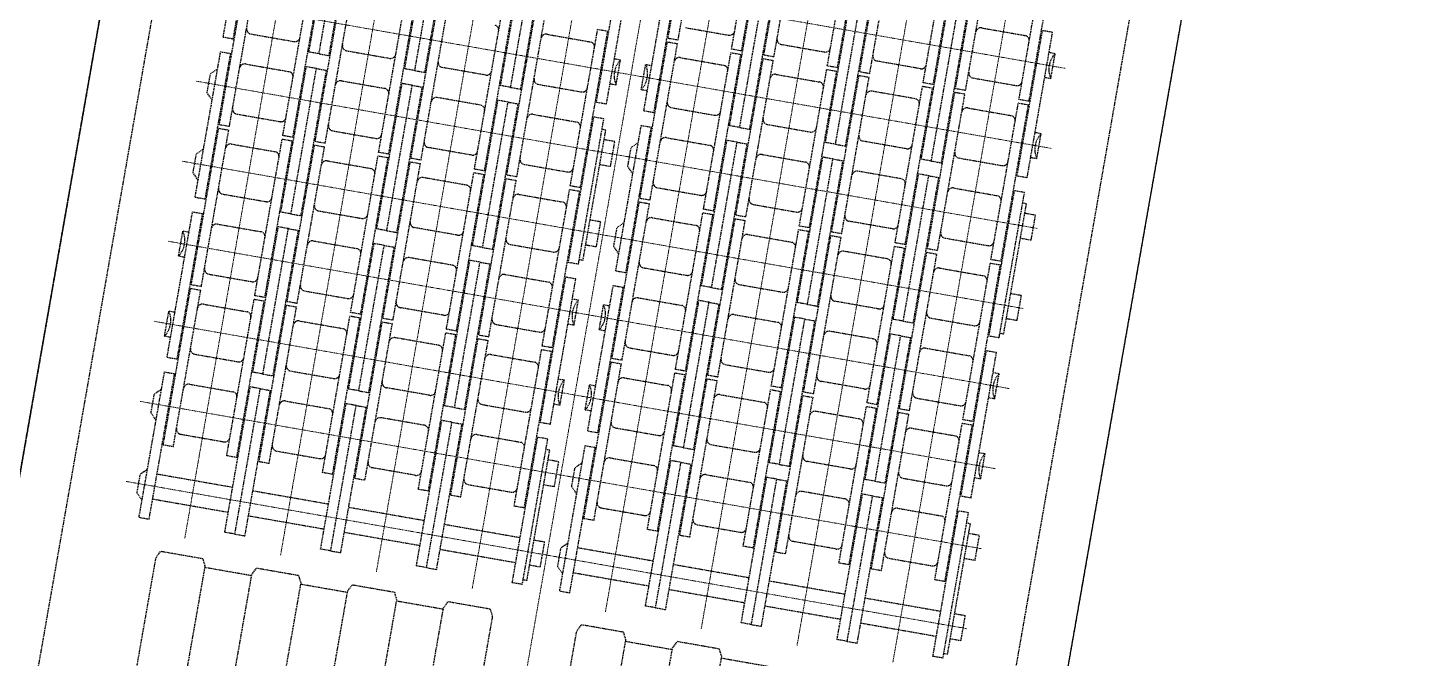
# Model space of a CAD drawing. Header units: feet. Extents: x -99009 to 3252343, y -11094690 to 9035152.
# Drawn here: x 2519629.4 to 2519954.4, y -1982892.4 to -1982744.6 of the extents above; entities that cross this region are included whole.
import ezdxf

# ---------------------------------------------------------------- set-up
doc = ezdxf.new("R2010")
doc.units = ezdxf.units.FT
doc.linetypes.add('HIDDEN', pattern=[0.375, 0.25, -0.125])
for name, color, linetype in [('1', 1, 'Continuous'), ('K-LINE', 7, 'Continuous'), ('栗本図面枠', 7, 'Continuous')]:
    doc.layers.add(name, color=color, linetype=linetype)

# ---------------------------------------------------------------- blocks, each defined once
blk = doc.blocks.new('K245828447ee21')
at = {"layer": '栗本図面枠', "color": 1, "linetype": 'HIDDEN', "lineweight": 25}
for p, q in [((3852.95, 124.9), (-230.37, 124.9)), ((3827.95, 124.9), (3453.99, 124.9)), ((3852.95, 112.9), (-230.37, 112.9)), ((3613.97, 99.1), (3608.01, 99.1)), ((3608.01, 99.1), (3608.01, 96.55)), ((3613.97, 99.1), (3613.97, 96.55)), ((3633.02, 99.1), (3627.06, 99.1)), ((3627.06, 96.55), (3627.06, 99.1)), ((3633.02, 96.55), (3633.02, 99.1)), ((3690.17, 99.1), (3684.21, 99.1)), ((3684.21, 99.1), (3684.21, 96.55)), ((3690.17, 99.1), (3690.17, 96.55)), ((3709.22, 99.1), (3703.26, 99.1)), ((3703.26, 96.55), (3703.26, 99.1)), ((3709.22, 96.55), (3709.22, 99.1)), ((3599.71, 95.65), (3565.11, 95.65)), ((3599.71, 95.65), (3565.11, 95.65)), ((3565.11, 95.65), (3565.11, 93.25)), ((3569.91, 97.1), (3569.91, 95.65)), ((3575.87, 97.1), (3569.91, 97.1)), ((3575.87, 97.1), (3575.87, 95.65)), ((3594.92, 97.1), (3588.96, 97.1)), ((3588.96, 97.1), (3588.96, 95.65)), ((3594.92, 97.1), (3594.92, 95.65)), ((3599.71, 95.65), (3599.71, 93.25)), ((3637.81, 95.65), (3603.21, 95.65)), ((3637.81, 95.65), (3603.21, 95.65)), ((3603.21, 95.65), (3603.21, 93.25)), ((3605.72, 96.55), (3605.72, 95.65)), ((3636.74, 96.55), (3605.72, 96.55)), ((3636.74, 96.55), (3636.74, 95.65)), ((3637.81, 95.65), (3637.81, 93.25)), ((3675.91, 95.65), (3641.31, 95.65)), ((3675.91, 95.65), (3641.31, 95.65)), ((3641.31, 95.65), (3641.31, 93.25)), ((3646.11, 97.1), (3646.11, 95.65)), ((3652.07, 97.1), (3646.11, 97.1)), ((3652.07, 97.1), (3652.07, 95.65)), ((3671.12, 97.1), (3665.16, 97.1)), ((3665.16, 97.1), (3665.16, 95.65)), ((3671.12, 97.1), (3671.12, 95.65)), ((3675.91, 95.65), (3675.91, 93.25)), ((3714.01, 95.65), (3679.41, 95.65)), ((3714.01, 95.65), (3679.41, 95.65)), ((3679.41, 95.65), (3679.41, 93.25)), ((3681.92, 96.55), (3681.92, 95.65)), ((3712.94, 96.55), (3681.92, 96.55)), ((3712.94, 96.55), (3712.94, 95.65)), ((3714.01, 95.65), (3714.01, 93.25)), ((3581.96, 93), (3544.76, 93)), ((3599.71, 93.25), (3565.11, 93.25)), ((3581.96, 93), (3581.96, 90.6)), ((3582.86, 93), (3582.86, 90.6)), ((3620.06, 93), (3582.86, 93)), ((3637.81, 93.25), (3603.21, 93.25)), ((3620.06, 93), (3620.06, 90.6)), ((3658.16, 93), (3620.96, 93)), ((3620.96, 93), (3620.96, 90.6)), ((3675.91, 93.25), (3641.31, 93.25)), ((3658.16, 93), (3658.16, 90.6)), ((3659.06, 93), (3659.06, 90.6)), ((3696.26, 93), (3659.06, 93)), ((3714.01, 93.25), (3679.41, 93.25)), ((3696.26, 93), (3696.26, 90.6)), ((3703.26, 75.25), (3703.26, 93.25)), ((3709.22, 75.25), (3709.22, 93.25)), ((3581.96, 90.6), (3544.76, 90.6)), ((3566.93, 79.1), (3566.93, 89.4)), ((3578.84, 79.1), (3578.84, 89.4)), ((3620.06, 90.6), (3582.86, 90.6)), ((3585.98, 79.1), (3585.98, 89.4)), ((3597.89, 79.1), (3597.89, 89.4)), ((3605.03, 79.1), (3605.03, 89.4)), ((3616.94, 79.1), (3616.94, 89.4)), ((3658.16, 90.6), (3620.96, 90.6)), ((3624.08, 79.1), (3624.08, 89.4)), ((3635.99, 79.1), (3635.99, 89.4)), ((3643.13, 79.1), (3643.13, 89.4)), ((3655.04, 79.1), (3655.04, 89.4)), ((3696.26, 90.6), (3659.06, 90.6)), ((3662.18, 79.1), (3662.18, 89.4)), ((3674.09, 79.1), (3674.09, 89.4)), ((3681.23, 79.1), (3681.23, 89.4)), ((3693.14, 79.1), (3693.14, 89.4)), ((3581.96, 77.9), (3544.76, 77.9)), ((3581.96, 75.5), (3544.76, 75.5)), ((3599.71, 75.25), (3565.11, 75.25)), ((3581.96, 75.5), (3581.96, 77.9)), ((3582.86, 75.5), (3582.86, 77.9)), ((3620.06, 77.9), (3582.86, 77.9)), ((3620.06, 75.5), (3582.86, 75.5)), ((3599.71, 72.85), (3599.71, 75.25)), ((3603.21, 72.85), (3603.21, 75.25)), ((3637.81, 75.25), (3603.21, 75.25)), ((3620.06, 75.5), (3620.06, 77.9)), ((3620.96, 75.5), (3620.96, 77.9)), ((3658.16, 77.9), (3620.96, 77.9)), ((3658.16, 75.5), (3620.96, 75.5)), ((3637.81, 72.85), (3637.81, 75.25)), ((3641.31, 72.85), (3641.31, 75.25)), ((3675.91, 75.25), (3641.31, 75.25)), ((3658.16, 75.5), (3658.16, 77.9)), ((3659.06, 75.5), (3659.06, 77.9)), ((3696.26, 77.9), (3659.06, 77.9)), ((3696.26, 75.5), (3659.06, 75.5)), ((3675.91, 72.85), (3675.91, 75.25)), ((3679.41, 72.85), (3679.41, 75.25)), ((3714.01, 75.25), (3679.41, 75.25)), ((3696.26, 75.5), (3696.26, 77.9)), ((3714.01, 72.85), (3714.01, 75.25)), ((3599.71, 72.85), (3565.11, 72.85)), ((3599.71, 72.85), (3599.71, 70.45)), ((3603.21, 72.85), (3603.21, 70.45)), ((3637.81, 72.85), (3603.21, 72.85)), ((3637.81, 72.85), (3637.81, 70.45)), ((3675.91, 72.85), (3641.31, 72.85)), ((3641.31, 72.85), (3641.31, 70.45)), ((3675.91, 72.85), (3675.91, 70.45)), ((3679.41, 72.85), (3679.41, 70.45)), ((3714.01, 72.85), (3679.41, 72.85)), ((3714.01, 72.85), (3714.01, 70.45)), ((3581.96, 70.2), (3544.76, 70.2)), ((3599.71, 70.45), (3565.11, 70.45)), ((3581.96, 70.2), (3581.96, 67.8)), ((3582.86, 70.2), (3582.86, 67.8)), ((3620.06, 70.2), (3582.86, 70.2)), ((3637.81, 70.45), (3603.21, 70.45)), ((3620.06, 70.2), (3620.06, 67.8)), ((3620.96, 70.2), (3620.96, 67.8)), ((3658.16, 70.2), (3620.96, 70.2)), ((3675.91, 70.45), (3641.31, 70.45)), ((3658.16, 70.2), (3658.16, 67.8)), ((3659.06, 70.2), (3659.06, 67.8)), ((3696.26, 70.2), (3659.06, 70.2)), ((3714.01, 70.45), (3679.41, 70.45)), ((3696.26, 70.2), (3696.26, 67.8)), ((3703.26, 70.45), (3703.26, 52.45)), ((3709.22, 70.45), (3709.22, 52.45)), ((3581.96, 67.8), (3544.76, 67.8)), ((3578.84, 66.6), (3578.84, 56.3)), ((3620.06, 67.8), (3582.86, 67.8)), ((3585.98, 66.6), (3585.98, 56.3)), ((3597.89, 66.6), (3597.89, 56.3)), ((3605.03, 66.6), (3605.03, 56.3)), ((3616.94, 66.6), (3616.94, 56.3)), ((3658.16, 67.8), (3620.96, 67.8)), ((3624.08, 66.6), (3624.08, 56.3)), ((3635.99, 66.6), (3635.99, 56.3)), ((3643.13, 66.6), (3643.13, 56.3)), ((3655.04, 66.6), (3655.04, 56.3)), ((3696.26, 67.8), (3659.06, 67.8)), ((3662.18, 66.6), (3662.18, 56.3)), ((3674.09, 66.6), (3674.09, 56.3)), ((3681.23, 66.6), (3681.23, 56.3)), ((3693.14, 66.6), (3693.14, 56.3)), ((3722.95, 44.5), (3722.95, 55.6)), ((3581.96, 55.1), (3544.76, 55.1)), ((3581.96, 52.7), (3544.76, 52.7)), ((3599.71, 52.45), (3565.11, 52.45)), ((3581.96, 52.7), (3581.96, 55.1)), ((3582.86, 52.7), (3582.86, 55.1)), ((3620.06, 55.1), (3582.86, 55.1)), ((3620.06, 52.7), (3582.86, 52.7)), ((3599.71, 50.05), (3599.71, 52.45)), ((3637.81, 52.45), (3603.21, 52.45)), ((3603.21, 50.05), (3603.21, 52.45)), ((3620.06, 52.7), (3620.06, 55.1)), ((3658.16, 55.1), (3620.96, 55.1)), ((3620.96, 52.7), (3620.96, 55.1)), ((3658.16, 52.7), (3620.96, 52.7)), ((3637.81, 50.05), (3637.81, 52.45)), ((3675.91, 52.45), (3641.31, 52.45)), ((3641.31, 50.05), (3641.31, 52.45)), ((3658.16, 52.7), (3658.16, 55.1)), ((3659.06, 52.7), (3659.06, 55.1)), ((3696.26, 55.1), (3659.06, 55.1)), ((3696.26, 52.7), (3659.06, 52.7)), ((3675.91, 50.05), (3675.91, 52.45)), ((3714.01, 52.45), (3679.41, 52.45)), ((3679.41, 50.05), (3679.41, 52.45)), ((3696.26, 52.7), (3696.26, 55.1)), ((3714.01, 50.05), (3714.01, 52.45)), ((3599.71, 50.05), (3565.11, 50.05)), ((3599.71, 50.05), (3565.11, 50.05)), ((3599.71, 50.05), (3599.71, 47.65)), ((3637.81, 50.05), (3603.21, 50.05)), ((3603.21, 50.05), (3603.21, 47.65)), ((3637.81, 50.05), (3603.21, 50.05)), ((3637.81, 50.05), (3637.81, 47.65)), ((3641.31, 50.05), (3641.31, 47.65)), ((3675.91, 50.05), (3641.31, 50.05)), ((3675.91, 50.05), (3641.31, 50.05)), ((3675.91, 50.05), (3675.91, 47.65)), ((3714.01, 50.05), (3679.41, 50.05)), ((3679.41, 50.05), (3679.41, 47.65)), ((3714.01, 50.05), (3679.41, 50.05)), ((3714.01, 50.05), (3714.01, 47.65)), ((3581.96, 47.4), (3544.76, 47.4)), ((3599.71, 47.65), (3565.11, 47.65)), ((3581.96, 47.4), (3581.96, 45)), ((3582.86, 47.4), (3582.86, 45)), ((3620.06, 47.4), (3582.86, 47.4)), ((3637.81, 47.65), (3603.21, 47.65)), ((3620.06, 47.4), (3620.06, 45)), ((3620.96, 47.4), (3620.96, 45)), ((3658.16, 47.4), (3620.96, 47.4)), ((3675.91, 47.65), (3641.31, 47.65)), ((3658.16, 47.4), (3658.16, 45)), ((3659.06, 47.4), (3659.06, 45)), ((3696.26, 47.4), (3659.06, 47.4)), ((3714.01, 47.65), (3679.41, 47.65)), ((3696.26, 47.4), (3696.26, 45)), ((3703.26, 29.65), (3703.26, 47.65)), ((3709.22, 29.65), (3709.22, 47.65)), ((3581.96, 45), (3544.76, 45)), ((3578.84, 33.5), (3578.84, 43.8)), ((3620.06, 45), (3582.86, 45)), ((3585.98, 33.5), (3585.98, 43.8)), ((3597.89, 33.5), (3597.89, 43.8)), ((3605.03, 33.5), (3605.03, 43.8)), ((3616.94, 33.5), (3616.94, 43.8)), ((3658.16, 45), (3620.96, 45)), ((3624.08, 33.5), (3624.08, 43.8)), ((3635.99, 33.5), (3635.99, 43.8)), ((3643.13, 33.5), (3643.13, 43.8)), ((3655.04, 33.5), (3655.04, 43.8)), ((3696.26, 45), (3659.06, 45)), ((3662.18, 33.5), (3662.18, 43.8)), ((3674.09, 33.5), (3674.09, 43.8)), ((3681.23, 33.5), (3681.23, 43.8)), ((3693.14, 33.5), (3693.14, 43.8)), ((3722.61, 44.5), (3720.95, 43.67)), ((3722.61, 44.5), (3720.95, 43.67)), ((3720.95, 43.67), (3720.95, 33.63)), ((3833.3, 44.5), (3722.61, 44.5)), ((3722.61, 32.8), (3720.95, 33.63)), ((3722.61, 32.8), (3720.95, 33.63)), ((3833.3, 32.8), (3722.61, 32.8)), ((3722.95, 21.7), (3722.95, 32.8)), ((3581.96, 32.3), (3544.76, 32.3)), ((3581.96, 29.9), (3544.76, 29.9)), ((3599.71, 29.65), (3565.11, 29.65)), ((3581.96, 29.9), (3581.96, 32.3)), ((3582.86, 29.9), (3582.86, 32.3)), ((3620.06, 32.3), (3582.86, 32.3)), ((3620.06, 29.9), (3582.86, 29.9)), ((3599.71, 27.25), (3599.71, 29.65)), ((3637.81, 29.65), (3603.21, 29.65)), ((3603.21, 27.25), (3603.21, 29.65)), ((3620.06, 29.9), (3620.06, 32.3)), ((3658.16, 32.3), (3620.96, 32.3)), ((3620.96, 29.9), (3620.96, 32.3)), ((3658.16, 29.9), (3620.96, 29.9)), ((3637.81, 27.25), (3637.81, 29.65)), ((3675.91, 29.65), (3641.31, 29.65)), ((3641.31, 27.25), (3641.31, 29.65)), ((3658.16, 29.9), (3658.16, 32.3)), ((3659.06, 29.9), (3659.06, 32.3)), ((3696.26, 32.3), (3659.06, 32.3)), ((3696.26, 29.9), (3659.06, 29.9)), ((3675.91, 27.25), (3675.91, 29.65)), ((3714.01, 29.65), (3679.41, 29.65)), ((3679.41, 27.25), (3679.41, 29.65)), ((3696.26, 29.9), (3696.26, 32.3)), ((3714.01, 27.25), (3714.01, 29.65)), ((3599.71, 27.25), (3565.11, 27.25)), ((3599.71, 27.25), (3599.71, 24.85)), ((3637.81, 27.25), (3603.21, 27.25)), ((3603.21, 27.25), (3603.21, 24.85)), ((3637.81, 27.25), (3637.81, 24.85)), ((3675.91, 27.25), (3641.31, 27.25)), ((3641.31, 27.25), (3641.31, 24.85)), ((3675.91, 27.25), (3675.91, 24.85)), ((3714.01, 27.25), (3679.41, 27.25)), ((3679.41, 27.25), (3679.41, 24.85)), ((3714.01, 27.25), (3714.01, 24.85)), ((3581.96, 24.6), (3544.76, 24.6)), ((3599.71, 24.85), (3565.11, 24.85)), ((3581.96, 24.6), (3581.96, 22.2)), ((3582.86, 24.6), (3582.86, 22.2)), ((3620.06, 24.6), (3582.86, 24.6)), ((3637.81, 24.85), (3603.21, 24.85)), ((3620.06, 24.6), (3620.06, 22.2)), ((3620.96, 24.6), (3620.96, 22.2)), ((3658.16, 24.6), (3620.96, 24.6)), ((3675.91, 24.85), (3641.31, 24.85)), ((3658.16, 24.6), (3658.16, 22.2)), ((3659.06, 24.6), (3659.06, 22.2)), ((3696.26, 24.6), (3659.06, 24.6)), ((3714.01, 24.85), (3679.41, 24.85)), ((3696.26, 24.6), (3696.26, 22.2)), ((3703.26, 6.85), (3703.26, 24.85)), ((3709.22, 6.85), (3709.22, 24.85)), ((3581.96, 22.2), (3544.76, 22.2)), ((3578.84, 10.7), (3578.84, 21)), ((3620.06, 22.2), (3582.86, 22.2)), ((3585.98, 10.7), (3585.98, 21)), ((3597.89, 10.7), (3597.89, 21)), ((3605.03, 10.7), (3605.03, 21)), ((3616.94, 10.7), (3616.94, 21)), ((3658.16, 22.2), (3620.96, 22.2)), ((3624.08, 10.7), (3624.08, 21)), ((3635.99, 10.7), (3635.99, 21)), ((3643.13, 10.7), (3643.13, 21)), ((3655.04, 10.7), (3655.04, 21)), ((3696.26, 22.2), (3659.06, 22.2)), ((3662.18, 10.7), (3662.18, 21)), ((3674.09, 10.7), (3674.09, 21)), ((3681.23, 10.7), (3681.23, 21)), ((3693.14, 10.7), (3693.14, 21)), ((3722.61, 21.7), (3720.95, 20.87)), ((3722.61, 21.7), (3720.95, 20.87)), ((3720.95, 20.87), (3720.95, 10.83)), ((3833.3, 21.7), (3722.61, 21.7)), ((3722.61, 10), (3720.95, 10.83)), ((3722.61, 10), (3720.95, 10.83)), ((3833.3, 10), (3722.61, 10)), ((3581.96, 9.5), (3544.76, 9.5)), ((3581.96, 7.1), (3544.76, 7.1)), ((3599.71, 6.85), (3565.11, 6.85)), ((3581.96, 7.1), (3581.96, 9.5)), ((3582.86, 7.1), (3582.86, 9.5)), ((3620.06, 9.5), (3582.86, 9.5)), ((3620.06, 7.1), (3582.86, 7.1)), ((3599.71, 4.45), (3599.71, 6.85)), ((3603.21, 4.45), (3603.21, 6.85)), ((3637.81, 6.85), (3603.21, 6.85)), ((3620.06, 7.1), (3620.06, 9.5)), ((3658.16, 9.5), (3620.96, 9.5)), ((3620.96, 7.1), (3620.96, 9.5)), ((3658.16, 7.1), (3620.96, 7.1)), ((3637.81, 4.45), (3637.81, 6.85)), ((3675.91, 6.85), (3641.31, 6.85)), ((3641.31, 4.45), (3641.31, 6.85)), ((3658.16, 7.1), (3658.16, 9.5)), ((3659.06, 7.1), (3659.06, 9.5)), ((3696.26, 9.5), (3659.06, 9.5)), ((3696.26, 7.1), (3659.06, 7.1)), ((3675.91, 4.45), (3675.91, 6.85)), ((3679.41, 4.45), (3679.41, 6.85)), ((3714.01, 6.85), (3679.41, 6.85)), ((3696.26, 7.1), (3696.26, 9.5)), ((3714.01, 4.45), (3714.01, 6.85)), ((3599.71, 4.45), (3565.11, 4.45)), ((3588.96, 3), (3588.96, 4.45)), ((3594.92, 3), (3594.92, 4.45)), ((3637.81, 4.45), (3603.21, 4.45)), ((3608.73, 3), (3607.28, 4.45)), ((3614.69, 4.45), (3613.24, 3)), ((3627.78, 3), (3626.33, 4.45)), ((3633.74, 4.45), (3632.29, 3)), ((3675.91, 4.45), (3641.31, 4.45)), ((3646.11, 3), (3646.11, 4.45)), ((3652.07, 3), (3652.07, 4.45)), ((3665.16, 3), (3665.16, 4.45)), ((3671.12, 3), (3671.12, 4.45)), ((3714.01, 4.45), (3679.41, 4.45)), ((3684.93, 3), (3683.48, 4.45)), ((3690.89, 4.45), (3689.44, 3)), ((3703.98, 3), (3702.53, 4.45)), ((3709.94, 4.45), (3708.49, 3)), ((3594.92, 3), (3588.96, 3)), ((3613.24, 3), (3608.73, 3)), ((3632.29, 3), (3627.78, 3)), ((3652.07, 3), (3646.11, 3)), ((3671.12, 3), (3665.16, 3)), ((3689.44, 3), (3684.93, 3)), ((3708.49, 3), (3703.98, 3)), ((3594.92, -3), (3588.96, -3)), ((3588.96, -3), (3588.96, -4.45)), ((3594.92, -3), (3594.92, -4.45)), ((3613.97, -1), (3608.01, -1)), ((3608.01, -1), (3608.01, -3.55)), ((3613.97, -1), (3613.97, -3.55)), ((3633.02, -1), (3627.06, -1)), ((3627.06, -3.55), (3627.06, -1)), ((3633.02, -3.55), (3633.02, -1)), ((3646.11, -3), (3646.11, -4.45)), ((3652.07, -3), (3646.11, -3)), ((3652.07, -3), (3652.07, -4.45)), ((3671.12, -3), (3665.16, -3)), ((3665.16, -3), (3665.16, -4.45)), ((3671.12, -3), (3671.12, -4.45)), ((3690.17, -1), (3684.21, -1)), ((3684.21, -1), (3684.21, -3.55)), ((3690.17, -1), (3690.17, -3.55)), ((3709.22, -1), (3703.26, -1)), ((3703.26, -3.55), (3703.26, -1)), ((3709.22, -3.55), (3709.22, -1)), ((3599.71, -4.45), (3565.11, -4.45)), ((3599.71, -4.45), (3565.11, -4.45)), ((3599.71, -4.45), (3599.71, -6.85)), ((3637.81, -4.45), (3603.21, -4.45)), ((3637.81, -4.45), (3603.21, -4.45)), ((3603.21, -4.45), (3603.21, -6.85)), ((3605.72, -3.55), (3605.72, -4.45)), ((3636.74, -3.55), (3605.72, -3.55)), ((3636.74, -3.55), (3636.74, -4.45)), ((3637.81, -4.45), (3637.81, -6.85)), ((3675.91, -4.45), (3641.31, -4.45)), ((3675.91, -4.45), (3641.31, -4.45)), ((3641.31, -4.45), (3641.31, -6.85)), ((3675.91, -4.45), (3675.91, -6.85)), ((3714.01, -4.45), (3679.41, -4.45)), ((3714.01, -4.45), (3679.41, -4.45)), ((3679.41, -4.45), (3679.41, -6.85)), ((3681.92, -3.55), (3681.92, -4.45)), ((3712.94, -3.55), (3681.92, -3.55)), ((3712.94, -3.55), (3712.94, -4.45)), ((3714.01, -4.45), (3714.01, -6.85)), ((3599.71, -6.85), (3565.11, -6.85)), ((3582.86, -7.1), (3582.86, -9.5)), ((3620.06, -7.1), (3582.86, -7.1)), ((3620.06, -9.5), (3582.86, -9.5)), ((3637.81, -6.85), (3603.21, -6.85)), ((3620.06, -7.1), (3620.06, -9.5)), ((3658.16, -7.1), (3620.96, -7.1)), ((3620.96, -7.1), (3620.96, -9.5)), ((3658.16, -9.5), (3620.96, -9.5)), ((3675.91, -6.85), (3641.31, -6.85)), ((3658.16, -7.1), (3658.16, -9.5)), ((3659.06, -7.1), (3659.06, -9.5)), ((3696.26, -7.1), (3659.06, -7.1)), ((3696.26, -9.5), (3659.06, -9.5)), ((3714.01, -6.85), (3679.41, -6.85)), ((3696.26, -7.1), (3696.26, -9.5)), ((3703.26, -24.85), (3703.26, -6.85)), ((3709.22, -24.85), (3709.22, -6.85)), ((3585.98, -21), (3585.98, -10.7)), ((3597.89, -21), (3597.89, -10.7)), ((3605.03, -21), (3605.03, -10.7)), ((3616.94, -21), (3616.94, -10.7)), ((3624.08, -21), (3624.08, -10.7)), ((3635.99, -21), (3635.99, -10.7)), ((3643.13, -21), (3643.13, -10.7)), ((3655.04, -21), (3655.04, -10.7)), ((3662.18, -21), (3662.18, -10.7)), ((3674.09, -21), (3674.09, -10.7)), ((3681.23, -21), (3681.23, -10.7)), ((3693.14, -21), (3693.14, -10.7)), ((3722.61, -10), (3720.95, -10.83)), ((3722.61, -10), (3720.95, -10.83)), ((3720.95, -20.87), (3720.95, -10.83)), ((3833.3, -10), (3722.61, -10)), ((3620.06, -22.2), (3582.86, -22.2)), ((3620.06, -24.6), (3620.06, -22.2)), ((3620.96, -24.6), (3620.96, -22.2)), ((3658.16, -22.2), (3620.96, -22.2)), ((3658.16, -24.6), (3658.16, -22.2)), ((3659.06, -24.6), (3659.06, -22.2)), ((3696.26, -22.2), (3659.06, -22.2)), ((3696.26, -24.6), (3696.26, -22.2)), ((3722.61, -21.7), (3720.95, -20.87)), ((3722.61, -21.7), (3720.95, -20.87)), ((3833.3, -21.7), (3722.61, -21.7)), ((3722.95, -21.7), (3722.95, -32.8)), ((3599.71, -24.85), (3565.11, -24.85)), ((3620.06, -24.6), (3582.86, -24.6)), ((3599.71, -27.25), (3599.71, -24.85)), ((3603.21, -27.25), (3603.21, -24.85)), ((3637.81, -24.85), (3603.21, -24.85)), ((3658.16, -24.6), (3620.96, -24.6)), ((3637.81, -27.25), (3637.81, -24.85)), ((3641.31, -27.25), (3641.31, -24.85)), ((3675.91, -24.85), (3641.31, -24.85)), ((3696.26, -24.6), (3659.06, -24.6)), ((3675.91, -27.25), (3675.91, -24.85)), ((3679.41, -27.25), (3679.41, -24.85)), ((3714.01, -24.85), (3679.41, -24.85)), ((3714.01, -27.25), (3714.01, -24.85)), ((3599.71, -27.25), (3565.11, -27.25)), ((3599.71, -27.25), (3599.71, -29.65)), ((3603.21, -27.25), (3603.21, -29.65)), ((3637.81, -27.25), (3603.21, -27.25)), ((3637.81, -27.25), (3637.81, -29.65)), ((3675.91, -27.25), (3641.31, -27.25)), ((3641.31, -27.25), (3641.31, -29.65)), ((3675.91, -27.25), (3675.91, -29.65)), ((3679.41, -27.25), (3679.41, -29.65)), ((3714.01, -27.25), (3679.41, -27.25)), ((3714.01, -27.25), (3714.01, -29.65)), ((3599.71, -29.65), (3565.11, -29.65)), ((3620.06, -29.9), (3582.86, -29.9)), ((3620.06, -32.3), (3582.86, -32.3)), ((3637.81, -29.65), (3603.21, -29.65)), ((3620.06, -29.9), (3620.06, -32.3)), ((3620.96, -29.9), (3620.96, -32.3)), ((3658.16, -29.9), (3620.96, -29.9)), ((3658.16, -32.3), (3620.96, -32.3)), ((3675.91, -29.65), (3641.31, -29.65)), ((3658.16, -29.9), (3658.16, -32.3)), ((3659.06, -29.9), (3659.06, -32.3)), ((3696.26, -29.9), (3659.06, -29.9)), ((3696.26, -32.3), (3659.06, -32.3)), ((3714.01, -29.65), (3679.41, -29.65)), ((3696.26, -29.9), (3696.26, -32.3)), ((3703.26, -29.65), (3703.26, -47.65)), ((3709.22, -29.65), (3709.22, -47.65)), ((3597.89, -33.5), (3597.89, -43.8)), ((3605.03, -33.5), (3605.03, -43.8)), ((3616.94, -33.5), (3616.94, -43.8)), ((3624.08, -33.5), (3624.08, -43.8)), ((3635.99, -33.5), (3635.99, -43.8)), ((3643.13, -33.5), (3643.13, -43.8)), ((3655.04, -33.5), (3655.04, -43.8)), ((3662.18, -33.5), (3662.18, -43.8)), ((3674.09, -33.5), (3674.09, -43.8)), ((3681.23, -33.5), (3681.23, -43.8)), ((3693.14, -33.5), (3693.14, -43.8)), ((3722.61, -32.8), (3720.95, -33.63)), ((3722.61, -32.8), (3720.95, -33.63)), ((3720.95, -43.67), (3720.95, -33.63)), ((3833.3, -32.8), (3722.61, -32.8)), ((3620.06, -45), (3582.86, -45)), ((3620.06, -47.4), (3620.06, -45)), ((3658.16, -45), (3620.96, -45)), ((3620.96, -47.4), (3620.96, -45)), ((3658.16, -47.4), (3658.16, -45)), ((3659.06, -47.4), (3659.06, -45)), ((3696.26, -45), (3659.06, -45)), ((3696.26, -47.4), (3696.26, -45)), ((3722.61, -44.5), (3720.95, -43.67)), ((3722.61, -44.5), (3720.95, -43.67)), ((3833.3, -44.5), (3722.61, -44.5)), ((3722.95, -44.5), (3722.95, -55.6)), ((3599.71, -47.65), (3565.11, -47.65)), ((3620.06, -47.4), (3582.86, -47.4)), ((3599.71, -50.05), (3599.71, -47.65)), ((3637.81, -47.65), (3603.21, -47.65)), ((3603.21, -50.05), (3603.21, -47.65)), ((3658.16, -47.4), (3620.96, -47.4)), ((3637.81, -50.05), (3637.81, -47.65)), ((3675.91, -47.65), (3641.31, -47.65)), ((3641.31, -50.05), (3641.31, -47.65)), ((3696.26, -47.4), (3659.06, -47.4)), ((3675.91, -50.05), (3675.91, -47.65)), ((3714.01, -47.65), (3679.41, -47.65)), ((3679.41, -50.05), (3679.41, -47.65)), ((3714.01, -50.05), (3714.01, -47.65)), ((3599.71, -50.05), (3565.11, -50.05)), ((3599.71, -50.05), (3565.11, -50.05)), ((3599.71, -50.05), (3599.71, -52.45)), ((3637.81, -50.05), (3603.21, -50.05)), ((3603.21, -50.05), (3603.21, -52.45)), ((3637.81, -50.05), (3603.21, -50.05)), ((3637.81, -50.05), (3637.81, -52.45)), ((3641.31, -50.05), (3641.31, -52.45)), ((3675.91, -50.05), (3641.31, -50.05)), ((3675.91, -50.05), (3641.31, -50.05)), ((3675.91, -50.05), (3675.91, -52.45)), ((3714.01, -50.05), (3679.41, -50.05)), ((3679.41, -50.05), (3679.41, -52.45)), ((3714.01, -50.05), (3679.41, -50.05)), ((3714.01, -50.05), (3714.01, -52.45)), ((3599.71, -52.45), (3565.11, -52.45)), ((3620.06, -52.7), (3582.86, -52.7)), ((3620.06, -55.1), (3582.86, -55.1)), ((3637.81, -52.45), (3603.21, -52.45)), ((3620.06, -52.7), (3620.06, -55.1)), ((3620.96, -52.7), (3620.96, -55.1)), ((3658.16, -52.7), (3620.96, -52.7)), ((3658.16, -55.1), (3620.96, -55.1)), ((3675.91, -52.45), (3641.31, -52.45)), ((3658.16, -52.7), (3658.16, -55.1)), ((3659.06, -52.7), (3659.06, -55.1)), ((3696.26, -52.7), (3659.06, -52.7)), ((3696.26, -55.1), (3659.06, -55.1)), ((3714.01, -52.45), (3679.41, -52.45)), ((3696.26, -52.7), (3696.26, -55.1)), ((3703.26, -70.45), (3703.26, -52.45)), ((3709.22, -70.45), (3709.22, -52.45)), ((3597.89, -66.6), (3597.89, -56.3)), ((3605.03, -66.6), (3605.03, -56.3)), ((3616.94, -66.6), (3616.94, -56.3)), ((3624.08, -66.6), (3624.08, -56.3)), ((3635.99, -66.6), (3635.99, -56.3)), ((3643.13, -66.6), (3643.13, -56.3)), ((3655.04, -66.6), (3655.04, -56.3)), ((3662.18, -66.6), (3662.18, -56.3)), ((3674.09, -66.6), (3674.09, -56.3)), ((3681.23, -66.6), (3681.23, -56.3)), ((3693.14, -66.6), (3693.14, -56.3)), ((3722.61, -55.6), (3720.95, -56.43)), ((3722.61, -55.6), (3720.95, -56.43)), ((3720.95, -66.47), (3720.95, -56.43)), ((3833.3, -55.6), (3722.61, -55.6)), ((3620.06, -67.8), (3582.86, -67.8)), ((3620.06, -70.2), (3620.06, -67.8)), ((3658.16, -67.8), (3620.96, -67.8)), ((3620.96, -70.2), (3620.96, -67.8)), ((3658.16, -70.2), (3658.16, -67.8)), ((3659.06, -70.2), (3659.06, -67.8)), ((3696.26, -67.8), (3659.06, -67.8)), ((3696.26, -70.2), (3696.26, -67.8)), ((3722.61, -67.3), (3720.95, -66.47)), ((3722.61, -67.3), (3720.95, -66.47)), ((3833.3, -67.3), (3722.61, -67.3)), ((3722.95, -67.3), (3722.95, -78.4)), ((3599.71, -70.45), (3565.11, -70.45)), ((3620.06, -70.2), (3582.86, -70.2)), ((3599.71, -72.85), (3599.71, -70.45)), ((3637.81, -70.45), (3603.21, -70.45)), ((3603.21, -72.85), (3603.21, -70.45)), ((3658.16, -70.2), (3620.96, -70.2)), ((3637.81, -72.85), (3637.81, -70.45)), ((3675.91, -70.45), (3641.31, -70.45)), ((3641.31, -72.85), (3641.31, -70.45)), ((3696.26, -70.2), (3659.06, -70.2)), ((3675.91, -72.85), (3675.91, -70.45)), ((3714.01, -70.45), (3679.41, -70.45)), ((3679.41, -72.85), (3679.41, -70.45)), ((3714.01, -72.85), (3714.01, -70.45)), ((3599.71, -72.85), (3565.11, -72.85)), ((3599.71, -72.85), (3599.71, -75.25)), ((3637.81, -72.85), (3603.21, -72.85)), ((3603.21, -72.85), (3603.21, -75.25)), ((3637.81, -72.85), (3637.81, -75.25)), ((3675.91, -72.85), (3641.31, -72.85)), ((3641.31, -72.85), (3641.31, -75.25)), ((3675.91, -72.85), (3675.91, -75.25)), ((3714.01, -72.85), (3679.41, -72.85)), ((3679.41, -72.85), (3679.41, -75.25)), ((3714.01, -72.85), (3714.01, -75.25)), ((3599.71, -75.25), (3565.11, -75.25)), ((3620.06, -75.5), (3582.86, -75.5)), ((3620.06, -77.9), (3582.86, -77.9)), ((3637.81, -75.25), (3603.21, -75.25)), ((3620.06, -75.5), (3620.06, -77.9)), ((3620.96, -75.5), (3620.96, -77.9)), ((3658.16, -75.5), (3620.96, -75.5)), ((3658.16, -77.9), (3620.96, -77.9)), ((3675.91, -75.25), (3641.31, -75.25)), ((3658.16, -75.5), (3658.16, -77.9)), ((3659.06, -75.5), (3659.06, -77.9)), ((3696.26, -75.5), (3659.06, -75.5)), ((3696.26, -77.9), (3659.06, -77.9)), ((3714.01, -75.25), (3679.41, -75.25)), ((3696.26, -75.5), (3696.26, -77.9)), ((3703.26, -93.25), (3703.26, -75.25)), ((3709.22, -93.25), (3709.22, -75.25)), ((3597.89, -89.4), (3597.89, -79.1)), ((3605.03, -89.4), (3605.03, -79.1)), ((3616.94, -89.4), (3616.94, -79.1)), ((3624.08, -89.4), (3624.08, -79.1)), ((3635.99, -89.4), (3635.99, -79.1)), ((3643.13, -89.4), (3643.13, -79.1)), ((3655.04, -89.4), (3655.04, -79.1)), ((3662.18, -89.4), (3662.18, -79.1)), ((3674.09, -89.4), (3674.09, -79.1)), ((3681.23, -89.4), (3681.23, -79.1)), ((3693.14, -89.4), (3693.14, -79.1)), ((3722.61, -78.4), (3720.95, -79.23)), ((3722.61, -78.4), (3720.95, -79.23)), ((3720.95, -89.27), (3720.95, -79.23)), ((3833.3, -78.4), (3722.61, -78.4)), ((3620.06, -90.6), (3582.86, -90.6)), ((3620.06, -93), (3620.06, -90.6)), ((3658.16, -90.6), (3620.96, -90.6)), ((3620.96, -93), (3620.96, -90.6)), ((3658.16, -93), (3658.16, -90.6)), ((3659.06, -93), (3659.06, -90.6)), ((3696.26, -90.6), (3659.06, -90.6)), ((3696.26, -93), (3696.26, -90.6)), ((3722.61, -90.1), (3720.95, -89.27)), ((3722.61, -90.1), (3720.95, -89.27)), ((3833.3, -90.1), (3722.61, -90.1)), ((3599.71, -93.25), (3565.11, -93.25)), ((3620.06, -93), (3582.86, -93)), ((3599.71, -95.65), (3599.71, -93.25)), ((3603.21, -95.65), (3603.21, -93.25)), ((3637.81, -93.25), (3603.21, -93.25)), ((3658.16, -93), (3620.96, -93)), ((3637.81, -95.65), (3637.81, -93.25)), ((3675.91, -93.25), (3641.31, -93.25)), ((3641.31, -95.65), (3641.31, -93.25)), ((3696.26, -93), (3659.06, -93)), ((3675.91, -95.65), (3675.91, -93.25)), ((3679.41, -95.65), (3679.41, -93.25)), ((3714.01, -93.25), (3679.41, -93.25)), ((3714.01, -95.65), (3714.01, -93.25)), ((3599.71, -95.65), (3565.11, -95.65)), ((3637.81, -95.65), (3603.21, -95.65)), ((3608.73, -97.1), (3607.28, -95.65)), ((3613.24, -97.1), (3608.73, -97.1)), ((3614.69, -95.65), (3613.24, -97.1)), ((3627.78, -97.1), (3626.33, -95.65)), ((3632.29, -97.1), (3627.78, -97.1)), ((3633.74, -95.65), (3632.29, -97.1)), ((3675.91, -95.65), (3641.31, -95.65)), ((3646.11, -97.1), (3646.11, -95.65)), ((3652.07, -97.1), (3646.11, -97.1)), ((3652.07, -97.1), (3652.07, -95.65)), ((3665.16, -97.1), (3665.16, -95.65)), ((3671.12, -97.1), (3665.16, -97.1)), ((3671.12, -97.1), (3671.12, -95.65)), ((3714.01, -95.65), (3679.41, -95.65)), ((3684.93, -97.1), (3683.48, -95.65)), ((3689.44, -97.1), (3684.93, -97.1)), ((3690.89, -95.65), (3689.44, -97.1)), ((3703.98, -97.1), (3702.53, -95.65)), ((3708.49, -97.1), (3703.98, -97.1)), ((3709.94, -95.65), (3708.49, -97.1)), ((-230.37, -112.9), (3852.95, -112.9)), ((-230.37, -124.9), (3852.95, -124.9)), ((3827.95, -124.9), (3453.99, -124.9))]:
    blk.add_line(p, q, dxfattribs=at)
at = {"layer": '栗本図面枠', "color": 1, "linetype": 'HIDDEN', "lineweight": 15}
for p, q in [((3572.89, 0), (3572.89, 100.1)), ((3591.94, 0), (3591.94, 100.1)), ((3610.99, 0), (3610.99, 100.1)), ((3630.04, 0), (3630.04, 100.1)), ((3649.09, 0), (3649.09, 100.1)), ((3668.14, 0), (3668.14, 100.1)), ((3687.19, 0), (3687.19, 100.1)), ((3706.24, 0), (3706.24, 100.1)), ((3717.01, 84.25), (3465.91, 84.25)), ((3717.01, 61.45), (3465.91, 61.45)), ((3717.01, 38.65), (3465.91, 38.65)), ((3717.01, 15.85), (3465.91, 15.85)), ((-179.87, 0), (3964.46, 0)), ((3591.94, -100.1), (3591.94, 0)), ((3610.99, -100.1), (3610.99, 0)), ((3630.04, -100.1), (3630.04, 0)), ((3649.09, -100.1), (3649.09, 0)), ((3668.14, -100.1), (3668.14, 0)), ((3687.19, -100.1), (3687.19, 0)), ((3706.24, -100.1), (3706.24, 0)), ((3717.01, -15.85), (3465.91, -15.85)), ((3717.01, -38.65), (3465.91, -38.65)), ((3717.01, -61.45), (3465.91, -61.45)), ((3717.01, -84.25), (3465.91, -84.25))]:
    blk.add_line(p, q, dxfattribs=at)
at = {"layer": '栗本図面枠', "color": 1, "linetype": 'HIDDEN', "lineweight": 25}
for centre, radius, start, end in [((3572.89, 101.59), 5.39, 236.4393, 303.5607), ((3591.94, 101.59), 5.39, 236.4393, 303.5607), ((3649.09, 101.59), 5.39, 236.4393, 303.5607), ((3668.14, 101.59), 5.39, 236.4393, 303.5607), ((3568.13, 89.4), 1.2, 90, 180), ((3577.64, 89.4), 1.2, 360, 90), ((3587.18, 89.4), 1.2, 90, 180), ((3596.69, 89.4), 1.2, 360, 90), ((3606.23, 89.4), 1.2, 90, 180), ((3615.74, 89.4), 1.2, 360, 90), ((3625.28, 89.4), 1.2, 90, 180), ((3634.79, 89.4), 1.2, 360, 90), ((3644.33, 89.4), 1.2, 90, 180), ((3653.84, 89.4), 1.2, 360, 90), ((3663.38, 89.4), 1.2, 90, 180), ((3672.89, 89.4), 1.2, 360, 90), ((3682.43, 89.4), 1.2, 90, 180), ((3691.94, 89.4), 1.2, 360, 90), ((3568.13, 79.1), 1.2, 180, 270), ((3577.64, 79.1), 1.2, 270, 0), ((3587.18, 79.1), 1.2, 180, 270), ((3596.69, 79.1), 1.2, 270, 0), ((3606.23, 79.1), 1.2, 180, 270), ((3615.74, 79.1), 1.2, 270, 0), ((3625.28, 79.1), 1.2, 180, 270), ((3634.79, 79.1), 1.2, 270, 0), ((3644.33, 79.1), 1.2, 180, 270), ((3653.84, 79.1), 1.2, 270, 0), ((3663.38, 79.1), 1.2, 180, 270), ((3672.89, 79.1), 1.2, 270, 0), ((3682.43, 79.1), 1.2, 180, 270), ((3691.94, 79.1), 1.2, 270, 0), ((3577.64, 66.6), 1.2, 0, 90), ((3587.18, 66.6), 1.2, 90, 180), ((3596.69, 66.6), 1.2, 0, 90), ((3606.23, 66.6), 1.2, 90, 180), ((3615.74, 66.6), 1.2, 0, 90), ((3625.28, 66.6), 1.2, 90, 180), ((3634.79, 66.6), 1.2, 0, 90), ((3644.33, 66.6), 1.2, 90, 180), ((3653.84, 66.6), 1.2, 0, 90), ((3663.38, 66.6), 1.2, 90, 180), ((3672.89, 66.6), 1.2, 0, 90), ((3682.43, 66.6), 1.2, 90, 180), ((3691.94, 66.6), 1.2, 0, 90), ((3577.64, 56.3), 1.2, 270, 0), ((3587.18, 56.3), 1.2, 180, 270), ((3596.69, 56.3), 1.2, 270, 0), ((3606.23, 56.3), 1.2, 180, 270), ((3615.74, 56.3), 1.2, 270, 0), ((3625.28, 56.3), 1.2, 180, 270), ((3634.79, 56.3), 1.2, 270, 0), ((3644.33, 56.3), 1.2, 180, 270), ((3653.84, 56.3), 1.2, 270, 0), ((3663.38, 56.3), 1.2, 180, 270), ((3672.89, 56.3), 1.2, 270, 0), ((3682.43, 56.3), 1.2, 180, 270), ((3691.94, 56.3), 1.2, 270, 0), ((3577.64, 43.8), 1.2, 360, 90), ((3587.18, 43.8), 1.2, 90, 180), ((3596.69, 43.8), 1.2, 360, 90), ((3606.23, 43.8), 1.2, 90, 180), ((3615.74, 43.8), 1.2, 360, 90), ((3625.28, 43.8), 1.2, 90, 180), ((3634.79, 43.8), 1.2, 360, 90), ((3644.33, 43.8), 1.2, 90, 180), ((3653.84, 43.8), 1.2, 360, 90), ((3663.38, 43.8), 1.2, 90, 180), ((3672.89, 43.8), 1.2, 360, 90), ((3682.43, 43.8), 1.2, 90, 180), ((3691.94, 43.8), 1.2, 360, 90), ((3577.64, 33.5), 1.2, 270, 0), ((3587.18, 33.5), 1.2, 180, 270), ((3596.69, 33.5), 1.2, 270, 0), ((3606.23, 33.5), 1.2, 180, 270), ((3615.74, 33.5), 1.2, 270, 0), ((3625.28, 33.5), 1.2, 180, 270), ((3634.79, 33.5), 1.2, 270, 0), ((3644.33, 33.5), 1.2, 180, 270), ((3653.84, 33.5), 1.2, 270, 0), ((3663.38, 33.5), 1.2, 180, 270), ((3672.89, 33.5), 1.2, 270, 0), ((3682.43, 33.5), 1.2, 180, 270), ((3691.94, 33.5), 1.2, 270, 0), ((3577.64, 21), 1.2, 0, 90), ((3587.18, 21), 1.2, 90, 180), ((3596.69, 21), 1.2, 0, 90), ((3606.23, 21), 1.2, 90, 180), ((3615.74, 21), 1.2, 0, 90), ((3625.28, 21), 1.2, 90, 180), ((3634.79, 21), 1.2, 0, 90), ((3644.33, 21), 1.2, 90, 180), ((3653.84, 21), 1.2, 0, 90), ((3663.38, 21), 1.2, 90, 180), ((3672.89, 21), 1.2, 0, 90), ((3682.43, 21), 1.2, 90, 180), ((3691.94, 21), 1.2, 0, 90), ((3587.18, 10.7), 1.2, 180, 270), ((3596.69, 10.7), 1.2, 270, 0), ((3606.23, 10.7), 1.2, 180, 270), ((3615.74, 10.7), 1.2, 270, 0), ((3625.28, 10.7), 1.2, 180, 270), ((3634.79, 10.7), 1.2, 270, 0), ((3644.33, 10.7), 1.2, 180, 270), ((3653.84, 10.7), 1.2, 270, 0), ((3663.38, 10.7), 1.2, 180, 270), ((3672.89, 10.7), 1.2, 270, 0), ((3682.43, 10.7), 1.2, 180, 270), ((3691.94, 10.7), 1.2, 270, 0), ((3591.94, -1.49), 5.39, 56.4393, 123.5607), ((3649.09, -1.49), 5.39, 56.4393, 123.5607), ((3668.14, -1.49), 5.39, 56.4393, 123.5607), ((3591.94, 1.49), 5.39, 236.4393, 303.5607), ((3649.09, 1.49), 5.39, 236.4393, 303.5607), ((3668.14, 1.49), 5.39, 236.4393, 303.5607), ((3587.18, -10.7), 1.2, 90, 180), ((3596.69, -10.7), 1.2, 360, 90), ((3606.23, -10.7), 1.2, 90, 180), ((3615.74, -10.7), 1.2, 360, 90), ((3625.28, -10.7), 1.2, 90, 180), ((3634.79, -10.7), 1.2, 360, 90), ((3644.33, -10.7), 1.2, 90, 180), ((3653.84, -10.7), 1.2, 360, 90), ((3663.38, -10.7), 1.2, 90, 180), ((3672.89, -10.7), 1.2, 360, 90), ((3682.43, -10.7), 1.2, 90, 180), ((3691.94, -10.7), 1.2, 360, 90), ((3587.18, -21), 1.2, 180, 270), ((3596.69, -21), 1.2, 270, 0), ((3606.23, -21), 1.2, 180, 270), ((3615.74, -21), 1.2, 270, 0), ((3625.28, -21), 1.2, 180, 270), ((3634.79, -21), 1.2, 270, 0), ((3644.33, -21), 1.2, 180, 270), ((3653.84, -21), 1.2, 270, 0), ((3663.38, -21), 1.2, 180, 270), ((3672.89, -21), 1.2, 270, 0), ((3682.43, -21), 1.2, 180, 270), ((3691.94, -21), 1.2, 270, 0), ((3587.18, -33.5), 1.2, 90, 180), ((3596.69, -33.5), 1.2, 0, 90), ((3606.23, -33.5), 1.2, 90, 180), ((3615.74, -33.5), 1.2, 0, 90), ((3625.28, -33.5), 1.2, 90, 180), ((3634.79, -33.5), 1.2, 0, 90), ((3644.33, -33.5), 1.2, 90, 180), ((3653.84, -33.5), 1.2, 0, 90), ((3663.38, -33.5), 1.2, 90, 180), ((3672.89, -33.5), 1.2, 0, 90), ((3682.43, -33.5), 1.2, 90, 180), ((3691.94, -33.5), 1.2, 0, 90), ((3596.69, -43.8), 1.2, 270, 0), ((3606.23, -43.8), 1.2, 180, 270), ((3615.74, -43.8), 1.2, 270, 0), ((3625.28, -43.8), 1.2, 180, 270), ((3634.79, -43.8), 1.2, 270, 0), ((3644.33, -43.8), 1.2, 180, 270), ((3653.84, -43.8), 1.2, 270, 0), ((3663.38, -43.8), 1.2, 180, 270), ((3672.89, -43.8), 1.2, 270, 0), ((3682.43, -43.8), 1.2, 180, 270), ((3691.94, -43.8), 1.2, 270, 0), ((3596.69, -56.3), 1.2, 360, 90), ((3606.23, -56.3), 1.2, 90, 180), ((3615.74, -56.3), 1.2, 360, 90), ((3625.28, -56.3), 1.2, 90, 180), ((3634.79, -56.3), 1.2, 360, 90), ((3644.33, -56.3), 1.2, 90, 180), ((3653.84, -56.3), 1.2, 360, 90), ((3663.38, -56.3), 1.2, 90, 180), ((3672.89, -56.3), 1.2, 360, 90), ((3682.43, -56.3), 1.2, 90, 180), ((3691.94, -56.3), 1.2, 360, 90), ((3596.69, -66.6), 1.2, 270, 0), ((3606.23, -66.6), 1.2, 180, 270), ((3615.74, -66.6), 1.2, 270, 0), ((3625.28, -66.6), 1.2, 180, 270), ((3634.79, -66.6), 1.2, 270, 0), ((3644.33, -66.6), 1.2, 180, 270), ((3653.84, -66.6), 1.2, 270, 0), ((3663.38, -66.6), 1.2, 180, 270), ((3672.89, -66.6), 1.2, 270, 0), ((3682.43, -66.6), 1.2, 180, 270), ((3691.94, -66.6), 1.2, 270, 0), ((3596.69, -79.1), 1.2, 0, 90), ((3606.23, -79.1), 1.2, 90, 180), ((3615.74, -79.1), 1.2, 0, 90), ((3625.28, -79.1), 1.2, 90, 180), ((3634.79, -79.1), 1.2, 0, 90), ((3644.33, -79.1), 1.2, 90, 180), ((3653.84, -79.1), 1.2, 0, 90), ((3663.38, -79.1), 1.2, 90, 180), ((3672.89, -79.1), 1.2, 0, 90), ((3682.43, -79.1), 1.2, 90, 180), ((3691.94, -79.1), 1.2, 0, 90), ((3596.69, -89.4), 1.2, 270, 0), ((3606.23, -89.4), 1.2, 180, 270), ((3615.74, -89.4), 1.2, 270, 0), ((3625.28, -89.4), 1.2, 180, 270), ((3634.79, -89.4), 1.2, 270, 0), ((3644.33, -89.4), 1.2, 180, 270), ((3653.84, -89.4), 1.2, 270, 0), ((3663.38, -89.4), 1.2, 180, 270), ((3672.89, -89.4), 1.2, 270, 0), ((3682.43, -89.4), 1.2, 180, 270), ((3691.94, -89.4), 1.2, 270, 0), ((3649.09, -101.59), 5.39, 56.4393, 123.5607), ((3668.14, -101.59), 5.39, 56.4393, 123.5607)]:
    blk.add_arc(centre, radius, start, end, dxfattribs=at)

msp = doc.modelspace()

# ---------------------------------------------------------------- linework, layer by layer
at = {"layer": '1'}
msp.add_arc((2520410.24778, -1978395.99612), 100000, 84.1346387202, 194.3871675539, dxfattribs=at)

# ---------------------------------------------------------------- block references
at = {"layer": 'K-LINE', "color": 4, "linetype": 'Continuous', "lineweight": 40, "rotation": 260.0650517140735}
msp.add_blockref('K245828447ee21', (2520390.46783, -1979217.59102), dxfattribs=at)

doc.saveas('drawing.dxf')
